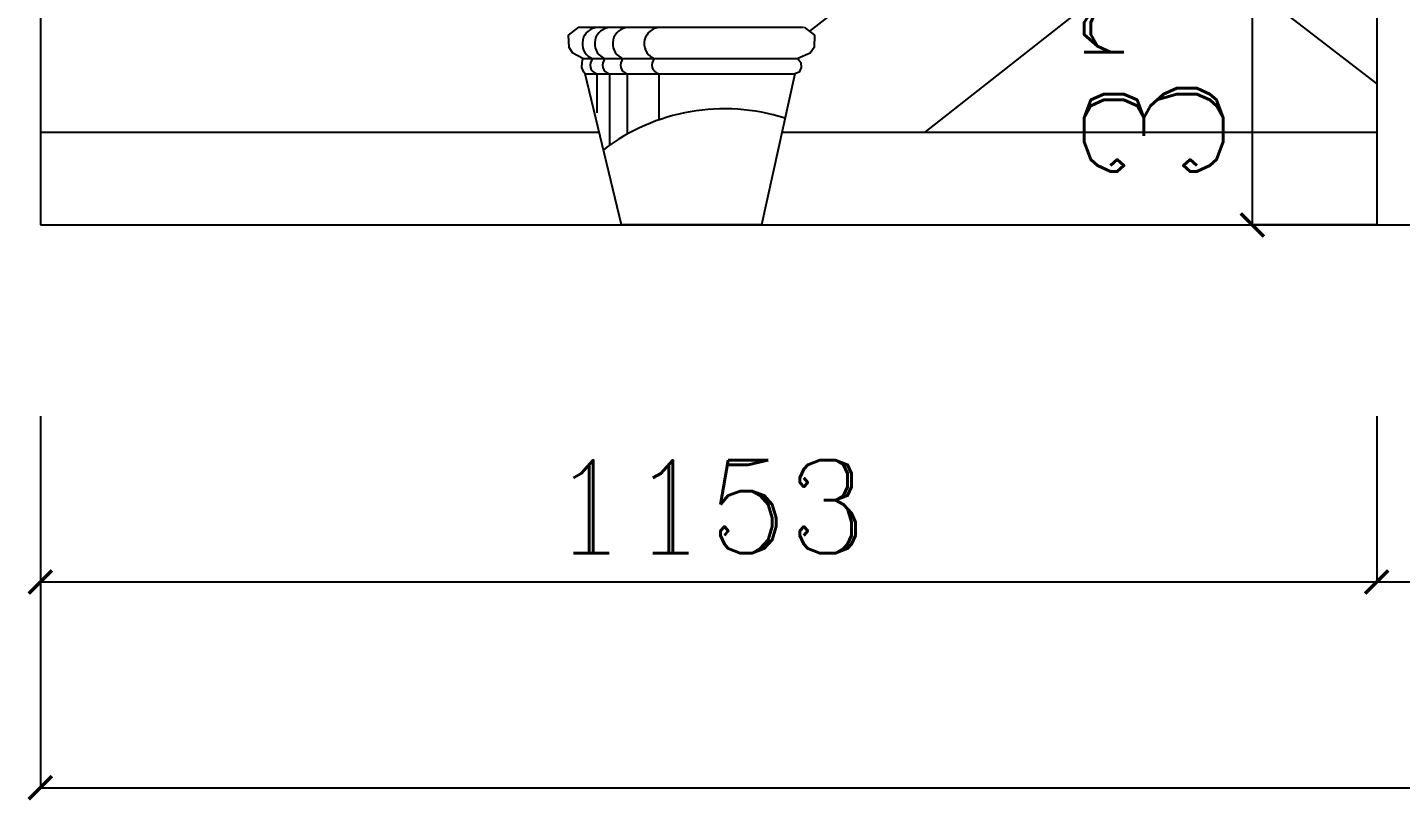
# Model space of a CAD drawing. Header units: millimetres. Extents: x 512961 to 1001058, y -961995 to -458543.
# Drawn here: x 878046 to 879231, y -911551 to -910884 of the extents above; entities that cross this region are included whole.
import ezdxf

# ---------------------------------------------------------------- set-up
doc = ezdxf.new("R2010")
doc.units = ezdxf.units.MM
doc.header["$MEASUREMENT"] = 0
doc.header["$PDMODE"] = 3
doc.layers.get('0').update_dxf_attribs({"linetype": 'CONTINUOUS'})
doc.layers.get('DEFPOINTS').update_dxf_attribs({"linetype": 'CONTINUOUS'})
for name, color, linetype in [('txt', 7, 'CONTINUOUS'), ('家具外线', 4, 'CONTINUOUS'), ('辅助线', 8, 'CONTINUOUS')]:
    doc.layers.add(name, color=color, linetype=linetype)
doc.styles.get("Standard").update_dxf_attribs({"font": 'complex.shx', "bigfont": 'hzxy.shx'})
doc.dimstyles.new('LMDIM40', dxfattribs={"dimtxt": 80, "dimasz": 20, "dimexe": 0, "dimexo": 0, "dimgap": 25, "dimtad": 1, "dimdec": 0, "dimzin": 0, "dimdsep": 46, "dimtxsty": 'Standard', "dimblk1": 'DOT', "dimblk2": 'DOT', "dimsah": 1, "dimcen": 0, "dimclrd": 2, "dimclre": 2, "dimclrt": 2, "dimadec": 0, "dimazin": 0, "dimtfac": 1, "dimtdec": 0, "dimtmove": 2, "dimatfit": 3, "dimldrblk": 'DOT', "dimfxl": 0, "dimtolj": 1, "dimtzin": 0, "dimarcsym": 0})

# ---------------------------------------------------------------- blocks, each defined once
blk = doc.blocks.new('A$C50720A0E')
at = {"layer": '辅助线'}
for p, q in [((213.4, 143.6), (399.1, 143.6)), ((215.6, 130.5), (396.9, 130.5))]:
    blk.add_line(p, q, dxfattribs=at)
blk.add_lwpolyline([(404.6, 170.8), (413.5, 163.9), (413.2, 153.2), (409.9, 148.2), (399.1, 143.6), (401.9, 140.2), (402.2, 136), (400.4, 131.8), (396.6, 130.5), (367.9, 0), (247.1, 0), (215.6, 130.5), (214.6, 131.8), (212.8, 136), (213.1, 140.2), (213.7, 143.6), (205.1, 148.2), (201.8, 153.2), (201.5, 163.9), (210.4, 170.8), (404.1, 170.7)], dxfattribs=at)
for points in [[(224.4, 170.1, 0.756893), (222.4, 143.4, 0.600349), (225.9, 130.4), (225.9, 96.8)], [(235.1, 170.1, 0.756893), (233.1, 143.4, 0.600349), (236.6, 130.4), (236.6, 68.7)], [(250.6, 170.1, 0.756893), (248.6, 143.4, 0.600349), (252.1, 130.4), (252.1, 78.4)], [(277.8, 170.1, 0.756893), (275.8, 143.4, 0.600349), (279.3, 130.4), (279.3, 90.6)]]:
    blk.add_lwpolyline(points, format="xyb", dxfattribs=at)
blk.add_arc((336, -72.4), 172.6, 72.4146, 127.2958, dxfattribs=at)
blk = doc.blocks.new('_ArchTick')
at = {"color": 0, "linetype": 'ByBlock', "const_width": 0.15}
blk.add_lwpolyline([(-0.5, -0.5), (0.5, 0.5)], dxfattribs=at)
blk = doc.blocks.new('*D893')
at = {"layer": 'DEFPOINTS', "color": 0}
for p in [(879210.5, -910684.1), (879103.1, -911054.1), (879210.5, -911054.1)]:
    blk.add_point(p, dxfattribs=at)
at = {"layer": 'txt', "color": 2, "lineweight": -2}
for p, q in [((879210.5, -910684.1), (879103.1, -910684.1)), ((879103.1, -910684.1), (879103.1, -911054.1)), ((879210.5, -911054.1), (879103.1, -911054.1))]:
    blk.add_line(p, q, dxfattribs=at)
at = {"layer": 'txt', "color": 2, "lineweight": -2, "xscale": 20, "yscale": 20, "zscale": 20}
for p, rotation in [((879103.1, -910684.1), 90), ((879103.1, -911054.1), 270)]:
    blk.add_blockref('_ArchTick', p, dxfattribs=dict(at, rotation=rotation))
at = {"layer": 'txt', "color": 2, "insert": (879018.1, -910869.1), "char_height": 120, "attachment_point": 5, "rotation": 90}
blk.add_mtext('\\A1;370', dxfattribs=at)
blk = doc.blocks.new('_DOT')
at = {"color": 0, "linetype": 'ByBlock'}
blk.add_line((-0.5, 0), (-1, 0), dxfattribs=at)
at = {"color": 0, "linetype": 'ByBlock', "const_width": 0.5}
blk.add_lwpolyline([(-0.25, 0, 1), (0.25, 0, 1)], format="xyb", close=True, dxfattribs=at)
blk = doc.blocks.new('DOT')
at = {"color": 0, "linetype": 'ByBlock'}
blk.add_line((-0.35, 0), (-1, 0), dxfattribs=at)
at = {"color": 0, "linetype": 'ByBlock', "const_width": 0.35}
blk.add_lwpolyline([(-0.175, 0, 1), (0.175, 0, 1)], format="xyb", close=True, dxfattribs=at)
blk = doc.blocks.new('*D897')
at = {"layer": 'DEFPOINTS', "color": 0}
for p in [(878057.6, -911219.1), (879210.5, -911219.1), (879210.5, -911362.1)]:
    blk.add_point(p, dxfattribs=at)
at = {"layer": 'txt', "color": 2, "lineweight": -2}
for p, q in [((878057.6, -911219.1), (878057.6, -911362.1)), ((879210.5, -911219.1), (879210.5, -911362.1)), ((878057.6, -911362.1), (879210.5, -911362.1))]:
    blk.add_line(p, q, dxfattribs=at)
at = {"layer": 'txt', "color": 2, "lineweight": -2, "xscale": 20, "yscale": 20, "zscale": 20, "rotation": 180}
blk.add_blockref('_ArchTick', (878057.6, -911362.1), dxfattribs=at)
at = {"layer": 'txt', "color": 2, "lineweight": -2, "xscale": 20, "yscale": 20, "zscale": 20}
blk.add_blockref('_ArchTick', (879210.5, -911362.1), dxfattribs=at)
at = {"layer": 'txt', "color": 2, "insert": (878634, -911297.1), "char_height": 80, "attachment_point": 5}
blk.add_mtext('\\A1;1153', dxfattribs=at)
blk = doc.blocks.new('*D898')
at = {"layer": 'DEFPOINTS', "color": 0}
for p in [(879210.5, -911219.1), (881210.5, -911219.1), (881210.5, -911362.1)]:
    blk.add_point(p, dxfattribs=at)
at = {"layer": 'txt', "color": 2, "lineweight": -2}
for p, q in [((879210.5, -911219.1), (879210.5, -911362.1)), ((881210.5, -911219.1), (881210.5, -911362.1)), ((879210.5, -911362.1), (881210.5, -911362.1))]:
    blk.add_line(p, q, dxfattribs=at)
at = {"layer": 'txt', "color": 2, "lineweight": -2, "xscale": 20, "yscale": 20, "zscale": 20, "rotation": 180}
blk.add_blockref('_ArchTick', (879210.5, -911362.1), dxfattribs=at)
at = {"layer": 'txt', "color": 2, "lineweight": -2, "xscale": 20, "yscale": 20, "zscale": 20}
blk.add_blockref('_ArchTick', (881210.5, -911362.1), dxfattribs=at)
at = {"layer": 'txt', "color": 2, "insert": (880210.5, -911297.1), "char_height": 80, "attachment_point": 5}
blk.add_mtext('\\A1;2000', dxfattribs=at)
blk = doc.blocks.new('*D900')
at = {"layer": 'DEFPOINTS', "color": 0}
for p in [(878057.6, -911219.1), (881937.6, -911219.1), (881937.6, -911539.6)]:
    blk.add_point(p, dxfattribs=at)
at = {"layer": 'txt', "color": 2, "lineweight": -2}
for p, q in [((878057.6, -911219.1), (878057.6, -911539.6)), ((881937.6, -911219.1), (881937.6, -911539.6)), ((878057.6, -911539.6), (881937.6, -911539.6))]:
    blk.add_line(p, q, dxfattribs=at)
at = {"layer": 'txt', "color": 2, "lineweight": -2, "xscale": 20, "yscale": 20, "zscale": 20, "rotation": 180}
blk.add_blockref('_ArchTick', (878057.6, -911539.6), dxfattribs=at)
at = {"layer": 'txt', "color": 2, "lineweight": -2, "xscale": 20, "yscale": 20, "zscale": 20}
blk.add_blockref('_ArchTick', (881937.6, -911539.6), dxfattribs=at)
at = {"layer": 'txt', "color": 2, "insert": (879997.6, -911474.6), "char_height": 80, "attachment_point": 5}
blk.add_mtext('\\A1;3880', dxfattribs=at)

msp = doc.modelspace()

# ---------------------------------------------------------------- linework, layer by layer
at = {"layer": 'txt'}
for p, q in [((878057.6, -908354.1), (878057.6, -911054.1)), ((878057.6, -910974.1), (878539.8, -910974.1)), ((878697.4, -910974.1), (879210.5, -910974.1)), ((878057.6, -911054.1), (881937.6, -911054.1))]:
    msp.add_line(p, q, dxfattribs=at)
at = {"layer": '家具外线', "lineweight": -3, "ltscale": 3}
msp.add_line((879210.5, -910684.1), (879210.5, -911054.1), dxfattribs=at)
at = {"layer": '辅助线'}
for p, q in [((878934.1, -910719.2), (878721.3, -910887)), ((879040.3, -910801), (878820.8, -910974.1)), ((879040.3, -910801), (879210.5, -910932.3))]:
    msp.add_line(p, q, dxfattribs=at)

# ---------------------------------------------------------------- block references
at = {"layer": 'txt'}
msp.add_blockref('A$C50720A0E', (878311.9, -911054.1), dxfattribs=at)

# ---------------------------------------------------------------- dimensions: what is measured, and where the dimension line sits
dim = msp.add_linear_dim(base=(879103.1, -911054.1), p1=(879210.5, -910684.1), p2=(879210.5, -911054.1), angle=90, dimstyle='LMDIM40', override={"dimtxt": 120, "dimblk": 'ArchTick', "dimsah": 0, "dimldrblk": 'DOT'}, dxfattribs=at)
dim.commit()
dim.dimension.update_dxf_attribs({"geometry": '*D893', "text_midpoint": (879018.1, -910869.1)})
for base, p1, p2, picture, middle in [((879210.5, -911362.1), (878057.6, -911219.1), (879210.5, -911219.1), '*D897', (878634, -911297.1)), ((881937.6, -911539.6), (878057.6, -911219.1), (881937.6, -911219.1), '*D900', (879997.6, -911474.6)), ((881210.5, -911362.1), (879210.5, -911219.1), (881210.5, -911219.1), '*D898', (880210.5, -911297.1))]:
    dim = msp.add_linear_dim(base=base, p1=p1, p2=p2, dimstyle='LMDIM40', override={"dimblk": 'ArchTick', "dimsah": 0, "dimldrblk": 'DOT'}, dxfattribs=at)
    dim.commit()
    dim.dimension.update_dxf_attribs({"geometry": picture, "text_midpoint": middle})

doc.saveas('drawing.dxf')
